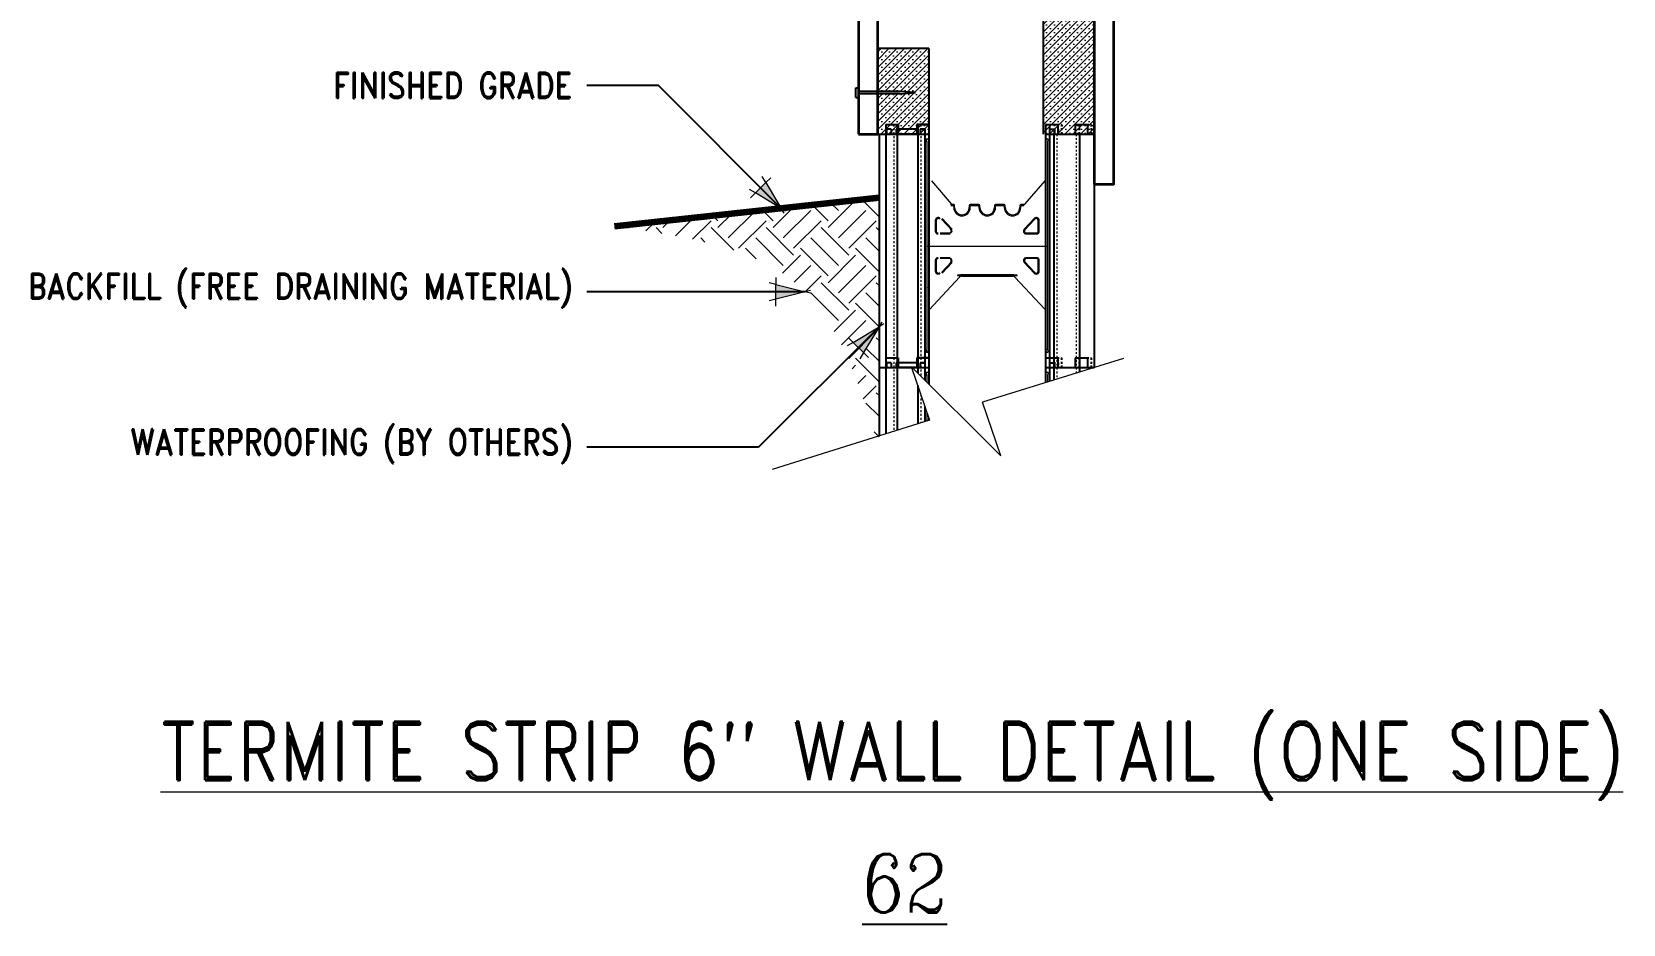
# Model space of a CAD drawing. Header units: inches. Extents: x -142.1 to -56.9, y 87.9 to 173.9.
# Drawn here: x -138.7 to -56.9, y 87.9 to 133.8 of the extents above; entities that cross this region are included whole.
import ezdxf

# ---------------------------------------------------------------- set-up
doc = ezdxf.new("R2010")
doc.units = ezdxf.units.IN
doc.header["$MEASUREMENT"] = 0
doc.linetypes.add('DASHED2', pattern=[0.375, 0.25, -0.125])
doc.linetypes.add('HIDDEN', pattern=[0.375, 0.25, -0.125])
doc.layers.get('Defpoints').update_dxf_attribs({"color": 252})
for name, color, linetype, lineweight in [('A1 fine', 251, 'Continuous', 5), ('A2 Hatch', 8, 'Continuous', 9), ('A4 medium', 7, 'Continuous', 35), ('DETAILS', 7, 'Continuous', 13), ('DIM', 3, 'Continuous', 13), ('GRADE', 5, 'Continuous', 100)]:
    doc.layers.add(name, color=color, linetype=linetype, lineweight=lineweight)
doc.styles.add('ARCTEXT', font='arctext.shx', dxfattribs={"width": 0.85})
doc.styles.add('RomanC', font='romanc.shx', dxfattribs={"width": 0.85, "height": 5})
doc.styles.add('ROMAND', font='romand.shx', dxfattribs={"width": 0.85})
doc.dimstyles.new('ARCTEXT 1-1', dxfattribs={"dimscale": 0, "dimtxt": 1, "dimasz": 1, "dimexe": 0.1875, "dimexo": 1, "dimgap": 0.5, "dimtad": 1, "dimdec": 4, "dimzin": 3, "dimdsep": 46, "dimlunit": 4, "dimtxsty": 'ARCTEXT', "dimblk": 'ARCHTICK', "dimcen": 1, "dimclrd": 256, "dimclre": 256, "dimclrt": 256, "dimadec": 0, "dimazin": 0, "dimtfac": 1, "dimtdec": 4, "dimtofl": 0, "dimtmove": 2, "dimatfit": 3, "dimldrblk": 'arrow', "dimfxl": 1, "dimtolj": 1, "dimtzin": 0, "dimarcsym": 0})

# ---------------------------------------------------------------- blocks, each defined once
blk = doc.blocks.new('_ArchTick')
at = {"color": 0, "linetype": 'ByBlock', "const_width": 0.15}
blk.add_lwpolyline([(-0.5, -0.5), (0.5, 0.5)], dxfattribs=at)
blk = doc.blocks.new('arrow')
at = {"layer": 'DIM'}
blk.add_hatch(color=253, dxfattribs=at).paths.add_polyline_path([(-2, 0.5), (-2, -0.5), (0, 0)])
at = {"layer": 'DIM', "lineweight": 9}
for points in [[(-2, 0.98), (-2, 0.5), (-2.47, 0.62)], [(0.37, 0.09), (0, 0)], [(0.37, -0.09), (0, 0)], [(-2, -0.98), (-2, -0.5), (-2.47, -0.62)]]:
    blk.add_lwpolyline(points, dxfattribs=at)
at = {"layer": 'DIM', "lineweight": 15}
blk.add_lwpolyline([(0, 0), (-2, -0.5), (-2, 0.5), (0, 0)], dxfattribs=at)

msp = doc.modelspace()

# ---------------------------------------------------------------- hatches: boundary and pattern name
at = {"layer": 'A1 fine', "ltscale": 0.15}
h = msp.add_hatch(dxfattribs=at)
h.set_pattern_fill('EARTH', color=256, scale=8, angle=45, style=0)
h.set_pattern_definition([(45, (-5532.9856, 1621.7507), (2e-16, 2.8284271), [2, -2]), (45, (-5533.516, 1622.281), (2e-16, 2.8284271), [2, -2]), (45, (-5534.0463, 1622.8114), (2e-16, 2.8284271), [2, -2]), (135, (-5534.0463, 1623.165), (-2.8284271, 4e-16), [2, -2]), (135, (-5533.516, 1623.6953), (-2.8284271, 4e-16), [2, -2]), (135, (-5532.9856, 1624.2256), (-2.8284271, 4e-16), [2, -2])])
edge = h.paths.add_edge_path()
edge.add_line((-95.186, 125.276), (-108.779, 123.812))
edge.add_spline(control_points=[(-108.779, 123.812), (-105.202, 123.304), (-98.262, 122.32), (-96.19, 115.665), (-95.186, 112.44)], knot_values=[0, 0, 0, 0, 9.909898, 19.232064, 19.232064, 19.232064, 19.232064], degree=3, periodic=0)
edge.add_line((-95.186, 112.44), (-95.186, 125.276))
at = {"layer": 'A2 Hatch', "ltscale": 0.15}
h = msp.add_hatch(dxfattribs=at)
h.set_pattern_fill('SACNCR', color=256, scale=3, style=0)
h.set_pattern_definition([(45, (-5533.04806, 1621.75073), (-0.198873782, 0.198873782), []), (45, (-5532.84918, 1621.75073), (-0.198873782, 0.198873782), [0, -0.28125])])
h.paths.add_polyline_path([(-94.126, 142.429), (-95.249, 142.429), (-95.249, 140.553), (-92.624, 140.553), (-92.624, 144.553), (-95.249, 144.553), (-95.249, 142.554), (-94.126, 142.554), (-93.319, 142.491)])
h.paths.add_polyline_path([(-95.249, 130.753), (-94.126, 130.753), (-93.319, 130.69), (-94.126, 130.628), (-95.249, 130.628), (-95.249, 128.553), (-93.074, 128.553), (-92.624, 128.553), (-92.624, 132.953), (-95.249, 132.953)])
h = msp.add_hatch(dxfattribs=at)
h.set_pattern_fill('SACNCR', color=256, scale=3, style=0)
h.set_pattern_definition([(45, (-5533.92306, 1621.75075), (-0.198873782, 0.198873782), []), (45, (-5533.72418, 1621.75075), (-0.198873782, 0.198873782), [0, -0.28125])])
h.paths.add_polyline_path([(-84.124, 136.553), (-86.749, 136.553), (-86.749, 128.553), (-84.124, 128.553)])

# ---------------------------------------------------------------- linework, layer by layer
at = {"ltscale": 0.15}
for p, q in [((-86.749, 136.553), (-86.749, 128.553)), ((-84.124, 125.98), (-84.124, 136.553)), ((-92.624, 132.953), (-95.249, 132.953)), ((-95.249, 128.553), (-95.249, 132.953)), ((-92.624, 132.953), (-92.624, 128.553)), ((-96.374, 130.441), (-96.374, 130.941)), ((-96.374, 130.941), (-96.249, 130.941)), ((-96.249, 130.441), (-96.249, 130.941)), ((-96.374, 130.441), (-96.249, 130.441)), ((-94.126, 130.753), (-96.249, 130.753)), ((-94.126, 130.628), (-96.249, 130.628)), ((-93.319, 130.69), (-94.126, 130.753)), ((-94.126, 130.628), (-93.319, 130.69)), ((-94.274, 128.553), (-93.249, 128.553)), ((-94.274, 128.553), (-93.249, 128.553)), ((-94.274, 128.553), (-93.249, 128.553)), ((-94.211, 128.553), (-93.249, 128.553)), ((-94.211, 128.553), (-93.249, 128.553)), ((-94.211, 128.553), (-93.249, 128.553)), ((-94.211, 128.553), (-93.249, 128.553)), ((-94.211, 128.553), (-93.249, 128.553)), ((-94.211, 128.553), (-93.249, 128.553)), ((-94.211, 128.553), (-93.249, 128.553)), ((-94.211, 128.553), (-93.249, 128.553)), ((-94.211, 128.553), (-93.249, 128.553)), ((-94.211, 128.553), (-93.249, 128.553)), ((-94.211, 128.553), (-93.249, 128.553)), ((-94.274, 116.553), (-93.249, 116.553)), ((-94.274, 116.553), (-93.249, 116.553)), ((-94.274, 116.553), (-93.249, 116.553)), ((-94.274, 116.553), (-93.249, 116.553)), ((-94.274, 116.553), (-93.249, 116.553)), ((-94.274, 116.553), (-93.249, 116.553)), ((-94.211, 116.553), (-93.249, 116.553)), ((-94.211, 116.553), (-93.249, 116.553)), ((-94.211, 116.553), (-93.249, 116.553)), ((-94.211, 116.553), (-93.249, 116.553)), ((-94.211, 116.553), (-93.249, 116.553)), ((-94.211, 116.553), (-93.249, 116.553)), ((-94.211, 116.553), (-93.249, 116.553)), ((-94.211, 116.553), (-93.249, 116.553)), ((-94.211, 116.553), (-93.249, 116.553)), ((-94.211, 116.553), (-93.249, 116.553)), ((-94.211, 116.553), (-93.249, 116.553)), ((-94.211, 116.553), (-93.249, 116.553)), ((-94.211, 116.553), (-93.249, 116.553)), ((-94.211, 116.553), (-93.249, 116.553)), ((-94.211, 116.553), (-93.249, 116.553)), ((-94.211, 116.553), (-93.249, 116.553)), ((-94.211, 116.553), (-93.249, 116.553)), ((-94.211, 116.553), (-93.249, 116.553)), ((-94.211, 116.553), (-93.249, 116.553)), ((-94.211, 116.553), (-93.249, 116.553))]:
    msp.add_line(p, q, dxfattribs=at)
at = {"color": 1}
for p, q in [((-95.249, 128.553), (-92.624, 128.553)), ((-95.249, 128.553), (-93.074, 128.553)), ((-95.249, 128.553), (-92.624, 128.553)), ((-95.249, 128.553), (-93.074, 128.553)), ((-95.249, 128.553), (-92.624, 128.553)), ((-95.249, 128.553), (-93.074, 128.553)), ((-95.186, 128.553), (-92.624, 128.553)), ((-95.186, 128.553), (-93.074, 128.553)), ((-95.186, 128.553), (-95.186, 116.553)), ((-95.186, 128.553), (-93.074, 128.553)), ((-95.186, 128.553), (-92.624, 128.553)), ((-95.186, 128.553), (-93.074, 128.553)), ((-95.186, 128.553), (-92.624, 128.553)), ((-95.186, 128.553), (-92.624, 128.553)), ((-95.186, 128.553), (-92.624, 128.553)), ((-95.186, 128.553), (-93.074, 128.553)), ((-95.186, 128.553), (-93.074, 128.553)), ((-95.186, 128.553), (-92.624, 128.553)), ((-95.186, 128.553), (-92.624, 128.553)), ((-95.186, 128.553), (-92.624, 128.553)), ((-95.186, 128.553), (-93.074, 128.553)), ((-95.186, 128.553), (-93.074, 128.553)), ((-95.186, 128.553), (-92.624, 128.553)), ((-95.186, 128.553), (-92.624, 128.553)), ((-95.186, 128.553), (-93.074, 128.553)), ((-95.186, 128.553), (-93.074, 128.553)), ((-95.186, 128.553), (-92.624, 128.553)), ((-95.186, 128.553), (-93.074, 128.553)), ((-95.186, 128.553), (-93.074, 128.553)), ((-95.186, 128.553), (-92.624, 128.553)), ((-95.186, 128.553), (-92.624, 128.553)), ((-94.836, 129.053), (-94.211, 129.053)), ((-94.836, 129.053), (-94.836, 116.553)), ((-94.836, 129.053), (-94.211, 129.053)), ((-94.836, 129.053), (-94.211, 129.053)), ((-94.836, 129.053), (-94.211, 129.053)), ((-94.836, 129.053), (-94.211, 129.053)), ((-94.836, 129.053), (-94.211, 129.053)), ((-94.836, 129.053), (-94.211, 129.053)), ((-94.836, 129.053), (-94.211, 129.053)), ((-94.836, 129.053), (-94.211, 129.053)), ((-94.836, 129.053), (-94.211, 129.053)), ((-94.811, 128.803), (-94.811, 128.553)), ((-94.561, 128.803), (-94.811, 128.803)), ((-94.811, 128.803), (-94.811, 128.553)), ((-94.561, 128.803), (-94.811, 128.803)), ((-94.811, 128.803), (-94.811, 128.553)), ((-94.561, 128.803), (-94.811, 128.803)), ((-94.561, 128.803), (-94.561, 128.553)), ((-94.561, 128.803), (-94.561, 128.553)), ((-94.561, 128.803), (-94.561, 128.553)), ((-93.199, 128.553), (-94.324, 128.553)), ((-93.199, 128.553), (-94.324, 128.553)), ((-93.199, 128.553), (-94.324, 128.553)), ((-93.249, 128.803), (-94.311, 128.803)), ((-94.311, 128.803), (-94.311, 128.553)), ((-93.249, 128.803), (-94.311, 128.803)), ((-94.311, 128.803), (-94.311, 128.553)), ((-93.249, 128.803), (-94.311, 128.803)), ((-94.311, 128.803), (-94.311, 128.553)), ((-94.261, 129.053), (-94.261, 116.553)), ((-93.199, 128.553), (-94.261, 128.553)), ((-93.199, 128.553), (-94.261, 128.553)), ((-93.199, 128.553), (-94.261, 128.553)), ((-93.199, 128.553), (-94.261, 128.553)), ((-93.199, 128.553), (-94.261, 128.553)), ((-93.199, 128.553), (-94.261, 128.553)), ((-93.199, 128.553), (-94.261, 128.553)), ((-93.199, 128.553), (-94.261, 128.553)), ((-93.199, 128.553), (-94.261, 128.553)), ((-93.199, 128.553), (-94.261, 128.553)), ((-93.199, 128.553), (-94.261, 128.553)), ((-94.211, 129.053), (-94.211, 128.553)), ((-94.211, 129.053), (-94.211, 128.553)), ((-94.211, 129.053), (-94.211, 128.553)), ((-94.211, 129.053), (-94.211, 128.553)), ((-94.211, 129.053), (-94.211, 128.553)), ((-94.211, 129.053), (-94.211, 128.553)), ((-94.211, 129.053), (-94.211, 128.553)), ((-94.211, 129.053), (-94.211, 128.553)), ((-94.211, 129.053), (-94.211, 128.553)), ((-94.211, 129.053), (-94.211, 128.553)), ((-93.249, 129.053), (-93.249, 128.553)), ((-93.249, 129.053), (-92.624, 129.053)), ((-93.249, 129.053), (-93.249, 128.553)), ((-93.249, 129.053), (-92.624, 129.053)), ((-93.249, 129.053), (-93.249, 128.553)), ((-93.249, 129.053), (-92.624, 129.053)), ((-93.249, 129.053), (-93.249, 128.553)), ((-93.249, 129.053), (-92.624, 129.053)), ((-93.249, 129.053), (-93.249, 128.553)), ((-92.624, 129.053), (-93.249, 129.053)), ((-93.249, 129.053), (-93.249, 128.553)), ((-93.249, 129.053), (-92.624, 129.053)), ((-93.249, 129.053), (-93.249, 128.553)), ((-93.249, 129.053), (-92.624, 129.053)), ((-93.249, 129.053), (-93.249, 128.553)), ((-93.249, 129.053), (-92.624, 129.053)), ((-93.249, 129.053), (-93.249, 128.553)), ((-93.249, 129.053), (-92.624, 129.053)), ((-93.249, 129.053), (-93.249, 128.553)), ((-93.249, 129.053), (-92.624, 129.053)), ((-93.249, 129.053), (-93.249, 128.553)), ((-92.624, 129.053), (-93.249, 129.053)), ((-93.249, 129.053), (-93.249, 128.553)), ((-93.249, 129.053), (-92.624, 129.053)), ((-93.249, 129.053), (-93.249, 128.553)), ((-92.624, 129.053), (-93.249, 129.053)), ((-93.199, 129.053), (-93.199, 116.553)), ((-93.074, 128.803), (-93.074, 128.553)), ((-93.074, 128.803), (-92.824, 128.803)), ((-93.074, 128.803), (-93.074, 128.553)), ((-93.074, 128.803), (-92.824, 128.803)), ((-93.074, 128.803), (-93.074, 128.553)), ((-93.074, 128.803), (-92.824, 128.803)), ((-93.074, 128.803), (-93.074, 128.553)), ((-93.074, 128.803), (-92.824, 128.803)), ((-93.074, 128.803), (-93.074, 128.553)), ((-92.824, 128.803), (-93.074, 128.803)), ((-93.074, 128.803), (-93.074, 128.553)), ((-93.074, 128.803), (-92.824, 128.803)), ((-93.074, 128.803), (-93.074, 128.553)), ((-93.074, 128.803), (-92.824, 128.803)), ((-93.074, 128.803), (-93.074, 128.553)), ((-93.074, 128.803), (-92.824, 128.803)), ((-93.074, 128.803), (-93.074, 128.553)), ((-93.074, 128.803), (-92.824, 128.803)), ((-93.074, 128.803), (-93.074, 128.553)), ((-93.074, 128.803), (-92.824, 128.803)), ((-93.074, 128.803), (-93.074, 128.553)), ((-92.824, 128.803), (-93.074, 128.803)), ((-93.074, 128.803), (-93.074, 128.553)), ((-93.074, 128.803), (-92.824, 128.803)), ((-93.074, 128.803), (-93.074, 128.553)), ((-92.824, 128.803), (-93.074, 128.803)), ((-92.824, 128.803), (-92.824, 116.553)), ((-92.824, 128.803), (-92.824, 128.553)), ((-92.824, 128.803), (-92.824, 128.553)), ((-92.824, 128.803), (-92.824, 128.553)), ((-92.824, 128.553), (-92.624, 128.553)), ((-92.824, 128.553), (-92.624, 128.553)), ((-92.824, 128.553), (-92.624, 128.553)), ((-92.824, 128.553), (-92.624, 128.553)), ((-92.824, 128.553), (-92.624, 128.553)), ((-92.824, 128.553), (-92.624, 128.553)), ((-92.824, 128.553), (-92.624, 128.553)), ((-92.824, 128.553), (-92.624, 128.553)), ((-92.824, 128.553), (-92.624, 128.553)), ((-92.824, 128.553), (-92.624, 128.553)), ((-92.824, 128.553), (-92.624, 128.553)), ((-92.824, 128.553), (-92.624, 128.553)), ((-92.824, 128.553), (-92.624, 128.553)), ((-92.824, 128.553), (-92.624, 128.553)), ((-92.624, 129.053), (-92.624, 116.553)), ((-92.624, 129.053), (-92.624, 128.553)), ((-92.624, 129.053), (-92.624, 128.553)), ((-92.624, 129.053), (-92.624, 128.553)), ((-92.624, 129.053), (-92.624, 128.553)), ((-92.624, 129.053), (-92.624, 128.553)), ((-92.624, 129.053), (-92.624, 128.553)), ((-92.624, 129.053), (-92.624, 128.553)), ((-92.624, 129.053), (-92.624, 128.553)), ((-92.624, 129.053), (-92.624, 128.553)), ((-92.624, 129.053), (-92.624, 128.553)), ((-92.624, 129.053), (-92.624, 128.553)), ((-92.624, 129.053), (-92.624, 128.553)), ((-86.624, 129.053), (-86.624, 116.553)), ((-86.624, 129.053), (-85.999, 129.053)), ((-86.624, 129.053), (-86.624, 128.553)), ((-86.624, 129.053), (-86.003, 129.053)), ((-86.624, 128.553), (-86.424, 128.553)), ((-86.624, 128.553), (-84.124, 128.553)), ((-86.624, 128.553), (-84.328, 128.553)), ((-86.624, 128.553), (-86.428, 128.553)), ((-86.624, 128.553), (-84.328, 128.553)), ((-86.624, 128.553), (-84.124, 128.553)), ((-86.428, 128.803), (-86.178, 128.803)), ((-86.424, 129.053), (-86.424, 128.553)), ((-86.424, 128.803), (-86.424, 116.553)), ((-86.424, 128.803), (-86.174, 128.803)), ((-86.413, 128.553), (-84.328, 128.553)), ((-86.209, 128.553), (-84.124, 128.553)), ((-86.209, 128.553), (-86.209, 116.553)), ((-86.178, 128.803), (-86.178, 128.553)), ((-86.174, 128.803), (-86.174, 128.553)), ((-86.003, 129.053), (-86.003, 128.553)), ((-85.999, 129.053), (-85.999, 128.553)), ((-85.103, 129.053), (-85.103, 128.553)), ((-85.103, 129.053), (-84.478, 129.053)), ((-85.099, 129.053), (-85.099, 128.553)), ((-85.099, 129.053), (-84.474, 129.053)), ((-84.889, 128.553), (-84.889, 116.553)), ((-84.478, 129.053), (-84.478, 128.553)), ((-84.474, 129.053), (-84.474, 128.553)), ((-84.474, 129.053), (-84.474, 128.553)), ((-84.474, 129.053), (-84.474, 128.553)), ((-84.324, 128.553), (-84.124, 128.553)), ((-84.324, 128.553), (-84.124, 128.553)), ((-84.324, 128.553), (-84.124, 128.553)), ((-84.124, 128.553), (-84.124, 116.553)), ((-94.836, 117.053), (-94.211, 117.053)), ((-94.836, 117.053), (-94.211, 117.053)), ((-94.836, 117.053), (-94.211, 117.053)), ((-94.836, 117.053), (-94.211, 117.053)), ((-94.836, 117.053), (-94.211, 117.053)), ((-94.836, 117.053), (-94.211, 117.053)), ((-94.836, 117.053), (-94.211, 117.053)), ((-94.836, 117.053), (-94.211, 117.053)), ((-94.836, 117.053), (-94.211, 117.053)), ((-94.836, 117.053), (-94.211, 117.053)), ((-94.836, 117.053), (-94.836, 113.147)), ((-94.836, 117.053), (-94.211, 117.053)), ((-94.836, 117.053), (-94.211, 117.053)), ((-94.836, 117.053), (-94.211, 117.053)), ((-94.836, 117.053), (-94.211, 117.053)), ((-94.836, 117.053), (-94.211, 117.053)), ((-94.836, 117.053), (-94.211, 117.053)), ((-94.836, 117.053), (-94.211, 117.053)), ((-94.836, 117.053), (-94.211, 117.053)), ((-94.836, 117.053), (-94.211, 117.053)), ((-94.261, 117.053), (-94.261, 113.327)), ((-94.211, 117.053), (-94.211, 116.553)), ((-94.211, 117.053), (-94.211, 116.553)), ((-94.211, 117.053), (-94.211, 116.553)), ((-94.211, 117.053), (-94.211, 116.553)), ((-94.211, 117.053), (-94.211, 116.553)), ((-94.211, 117.053), (-94.211, 116.553)), ((-94.211, 117.053), (-94.211, 116.553)), ((-94.211, 117.053), (-94.211, 116.553)), ((-94.211, 117.053), (-94.211, 116.553)), ((-94.211, 117.053), (-94.211, 116.553)), ((-94.211, 117.053), (-94.211, 116.553)), ((-94.211, 117.053), (-94.211, 116.553)), ((-94.211, 117.053), (-94.211, 116.553)), ((-94.211, 117.053), (-94.211, 116.553)), ((-94.211, 117.053), (-94.211, 116.553)), ((-94.211, 117.053), (-94.211, 116.553)), ((-94.211, 117.053), (-94.211, 116.553)), ((-94.211, 117.053), (-94.211, 116.553)), ((-94.211, 117.053), (-94.211, 116.553)), ((-93.249, 117.053), (-93.249, 116.553)), ((-93.249, 117.053), (-92.624, 117.053)), ((-93.249, 117.053), (-93.249, 116.553)), ((-93.249, 117.053), (-92.624, 117.053)), ((-93.249, 117.053), (-93.249, 116.553)), ((-93.249, 117.053), (-92.624, 117.053)), ((-93.249, 117.053), (-93.249, 116.553)), ((-92.624, 117.053), (-93.249, 117.053)), ((-93.249, 117.053), (-93.249, 116.553)), ((-93.249, 117.053), (-92.624, 117.053)), ((-93.249, 117.053), (-93.249, 116.553)), ((-93.249, 117.053), (-92.624, 117.053)), ((-93.249, 117.053), (-93.249, 116.553)), ((-93.249, 117.053), (-92.624, 117.053)), ((-93.249, 117.053), (-93.249, 116.553)), ((-93.249, 117.053), (-92.624, 117.053)), ((-93.249, 117.053), (-93.249, 116.553)), ((-93.249, 117.053), (-92.624, 117.053)), ((-93.249, 117.053), (-93.249, 116.553)), ((-92.624, 117.053), (-93.249, 117.053)), ((-93.249, 117.053), (-93.249, 116.553)), ((-93.249, 117.053), (-92.624, 117.053)), ((-93.249, 117.053), (-93.249, 116.553)), ((-92.624, 117.053), (-93.249, 117.053)), ((-93.249, 117.053), (-93.249, 116.553)), ((-93.249, 117.053), (-92.624, 117.053)), ((-93.249, 117.053), (-93.249, 116.553)), ((-93.249, 117.053), (-92.624, 117.053)), ((-93.249, 117.053), (-93.249, 116.553)), ((-93.249, 117.053), (-92.624, 117.053)), ((-93.249, 117.053), (-93.249, 116.553)), ((-93.249, 117.053), (-92.624, 117.053)), ((-93.249, 117.053), (-93.249, 116.553)), ((-92.624, 117.053), (-93.249, 117.053)), ((-93.249, 117.053), (-93.249, 116.553)), ((-93.249, 117.053), (-92.624, 117.053)), ((-93.249, 117.053), (-93.249, 116.553)), ((-93.249, 117.053), (-92.624, 117.053)), ((-93.249, 117.053), (-93.249, 116.553)), ((-93.249, 117.053), (-92.624, 117.053)), ((-93.249, 117.053), (-93.249, 116.553)), ((-93.249, 117.053), (-92.624, 117.053)), ((-93.249, 117.053), (-93.249, 116.553)), ((-93.249, 117.053), (-92.624, 117.053)), ((-93.249, 117.053), (-93.249, 116.553)), ((-92.624, 117.053), (-93.249, 117.053)), ((-93.249, 117.053), (-93.249, 116.553)), ((-93.249, 117.053), (-92.624, 117.053)), ((-93.249, 117.053), (-93.249, 116.553)), ((-92.624, 117.053), (-93.249, 117.053)), ((-93.199, 117.053), (-93.199, 116.281)), ((-92.624, 117.053), (-92.624, 116.553)), ((-92.624, 117.053), (-92.624, 116.553)), ((-92.624, 117.053), (-92.624, 116.553)), ((-92.624, 117.053), (-92.624, 116.553)), ((-92.624, 117.053), (-92.624, 116.553)), ((-92.624, 117.053), (-92.624, 116.553)), ((-92.624, 117.053), (-92.624, 116.553)), ((-92.624, 117.053), (-92.624, 116.553)), ((-92.624, 117.053), (-92.624, 116.553)), ((-92.624, 117.053), (-92.624, 116.553)), ((-92.624, 117.053), (-92.624, 116.553)), ((-92.624, 117.053), (-92.624, 115.706)), ((-92.624, 117.053), (-92.624, 116.553)), ((-92.624, 117.053), (-92.624, 116.553)), ((-92.624, 117.053), (-92.624, 116.553)), ((-92.624, 117.053), (-92.624, 116.553)), ((-92.624, 117.053), (-92.624, 116.553)), ((-92.624, 117.053), (-92.624, 116.553)), ((-92.624, 117.053), (-92.624, 116.553)), ((-92.624, 117.053), (-92.624, 116.553)), ((-92.624, 117.053), (-92.624, 116.553)), ((-92.624, 117.053), (-92.624, 116.553)), ((-92.624, 117.053), (-92.624, 116.553)), ((-92.624, 117.053), (-92.624, 116.553)), ((-86.624, 117.053), (-86.003, 117.053)), ((-86.624, 117.053), (-86.624, 115.779)), ((-86.624, 117.053), (-85.999, 117.053)), ((-86.624, 117.053), (-86.624, 116.553)), ((-86.624, 117.053), (-86.003, 117.053)), ((-86.424, 117.053), (-86.424, 116.553)), ((-86.424, 117.053), (-86.424, 116.553)), ((-86.003, 117.053), (-86.003, 116.553)), ((-86.003, 117.053), (-86.003, 116.553)), ((-85.999, 117.053), (-85.999, 116.553)), ((-85.103, 117.053), (-85.103, 116.553)), ((-85.103, 117.053), (-84.478, 117.053)), ((-85.103, 117.053), (-85.103, 116.553)), ((-85.103, 117.053), (-84.478, 117.053)), ((-85.099, 117.053), (-85.099, 116.553)), ((-85.099, 117.053), (-84.474, 117.053)), ((-84.478, 117.053), (-84.478, 116.553)), ((-84.478, 117.053), (-84.478, 116.553)), ((-84.474, 117.053), (-84.474, 116.553)), ((-84.474, 117.053), (-84.474, 116.553)), ((-84.474, 117.053), (-84.474, 116.553)), ((-84.474, 117.053), (-84.474, 116.553)), ((-84.474, 117.053), (-84.474, 116.553)), ((-95.186, 116.553), (-93.074, 116.553)), ((-95.186, 116.553), (-92.624, 116.553)), ((-95.186, 116.553), (-92.624, 116.553)), ((-95.186, 116.553), (-92.624, 116.553)), ((-95.186, 116.553), (-93.074, 116.553)), ((-95.186, 116.553), (-93.074, 116.553)), ((-95.186, 116.553), (-92.624, 116.553)), ((-95.186, 116.553), (-92.624, 116.553)), ((-95.186, 116.553), (-92.624, 116.553)), ((-95.186, 116.553), (-93.074, 116.553)), ((-95.186, 116.553), (-93.074, 116.553)), ((-95.186, 116.553), (-92.624, 116.553)), ((-95.186, 116.553), (-92.624, 116.553)), ((-95.186, 116.553), (-93.074, 116.553)), ((-95.186, 116.553), (-93.074, 116.553)), ((-95.186, 116.553), (-92.624, 116.553)), ((-95.186, 116.553), (-93.074, 116.553)), ((-95.186, 116.553), (-93.074, 116.553)), ((-95.186, 116.553), (-92.624, 116.553)), ((-95.186, 116.553), (-92.624, 116.553)), ((-95.186, 116.553), (-92.624, 116.553)), ((-95.186, 116.553), (-93.074, 116.553)), ((-95.186, 116.553), (-95.186, 113.038)), ((-95.186, 116.553), (-93.074, 116.553)), ((-95.186, 116.553), (-92.624, 116.553)), ((-95.186, 116.553), (-93.074, 116.553)), ((-95.186, 116.553), (-92.624, 116.553)), ((-95.186, 116.553), (-92.624, 116.553)), ((-95.186, 116.553), (-92.624, 116.553)), ((-95.186, 116.553), (-93.074, 116.553)), ((-95.186, 116.553), (-93.074, 116.553)), ((-95.186, 116.553), (-92.624, 116.553)), ((-95.186, 116.553), (-92.624, 116.553)), ((-95.186, 116.553), (-92.624, 116.553)), ((-95.186, 116.553), (-93.074, 116.553)), ((-95.186, 116.553), (-93.074, 116.553)), ((-95.186, 116.553), (-92.624, 116.553)), ((-95.186, 116.553), (-92.624, 116.553)), ((-95.186, 116.553), (-93.074, 116.553)), ((-95.186, 116.553), (-93.074, 116.553)), ((-95.186, 116.553), (-92.624, 116.553)), ((-95.186, 116.553), (-93.074, 116.553)), ((-95.186, 116.553), (-93.074, 116.553)), ((-95.186, 116.553), (-92.624, 116.553)), ((-95.186, 116.553), (-92.624, 116.553)), ((-94.811, 116.803), (-94.811, 116.553)), ((-94.561, 116.803), (-94.811, 116.803)), ((-94.811, 116.803), (-94.811, 116.553)), ((-94.561, 116.803), (-94.811, 116.803)), ((-94.811, 116.803), (-94.811, 116.553)), ((-94.561, 116.803), (-94.811, 116.803)), ((-94.811, 116.803), (-94.811, 116.553)), ((-94.561, 116.803), (-94.811, 116.803)), ((-94.811, 116.803), (-94.811, 116.553)), ((-94.561, 116.803), (-94.811, 116.803)), ((-94.811, 116.803), (-94.811, 116.553)), ((-94.561, 116.803), (-94.811, 116.803)), ((-94.561, 116.803), (-94.561, 116.553)), ((-94.561, 116.803), (-94.561, 116.553)), ((-94.561, 116.803), (-94.561, 116.553)), ((-94.561, 116.803), (-94.561, 116.553)), ((-94.561, 116.803), (-94.561, 116.553)), ((-94.561, 116.803), (-94.561, 116.553)), ((-93.199, 116.553), (-94.324, 116.553)), ((-93.199, 116.553), (-94.324, 116.553)), ((-93.199, 116.553), (-94.324, 116.553)), ((-93.199, 116.553), (-94.324, 116.553)), ((-93.199, 116.553), (-94.324, 116.553)), ((-93.199, 116.553), (-94.324, 116.553)), ((-93.249, 116.803), (-94.311, 116.803)), ((-94.311, 116.803), (-94.311, 116.553)), ((-93.249, 116.803), (-94.311, 116.803)), ((-94.311, 116.803), (-94.311, 116.553)), ((-93.249, 116.803), (-94.311, 116.803)), ((-94.311, 116.803), (-94.311, 116.553)), ((-93.249, 116.803), (-94.311, 116.803)), ((-94.311, 116.803), (-94.311, 116.553)), ((-93.249, 116.803), (-94.311, 116.803)), ((-94.311, 116.803), (-94.311, 116.553)), ((-93.249, 116.803), (-94.311, 116.803)), ((-94.311, 116.803), (-94.311, 116.553)), ((-93.199, 116.553), (-94.261, 116.553)), ((-93.199, 116.553), (-94.261, 116.553)), ((-93.199, 116.553), (-94.261, 116.553)), ((-93.199, 116.553), (-94.261, 116.553)), ((-93.199, 116.553), (-94.261, 116.553)), ((-93.199, 116.553), (-94.261, 116.553)), ((-93.199, 116.553), (-94.261, 116.553)), ((-93.199, 116.553), (-94.261, 116.553)), ((-93.199, 116.553), (-94.261, 116.553)), ((-93.199, 116.553), (-94.261, 116.553)), ((-93.199, 116.553), (-94.261, 116.553)), ((-93.199, 116.553), (-94.261, 116.553)), ((-93.199, 116.553), (-94.261, 116.553)), ((-93.199, 116.553), (-94.261, 116.553)), ((-93.199, 116.553), (-94.261, 116.553)), ((-93.199, 116.553), (-94.261, 116.553)), ((-93.199, 116.553), (-94.261, 116.553)), ((-93.199, 116.553), (-94.261, 116.553)), ((-93.199, 116.553), (-94.261, 116.553)), ((-93.199, 116.553), (-94.261, 116.553)), ((-93.074, 116.803), (-93.074, 116.553)), ((-93.074, 116.803), (-92.824, 116.803)), ((-93.074, 116.803), (-93.074, 116.553)), ((-93.074, 116.803), (-92.824, 116.803)), ((-93.074, 116.803), (-93.074, 116.553)), ((-93.074, 116.803), (-92.824, 116.803)), ((-93.074, 116.803), (-93.074, 116.553)), ((-92.824, 116.803), (-93.074, 116.803)), ((-93.074, 116.803), (-93.074, 116.553)), ((-93.074, 116.803), (-92.824, 116.803)), ((-93.074, 116.803), (-93.074, 116.553)), ((-93.074, 116.803), (-92.824, 116.803)), ((-93.074, 116.803), (-93.074, 116.553)), ((-93.074, 116.803), (-92.824, 116.803)), ((-93.074, 116.803), (-93.074, 116.553)), ((-93.074, 116.803), (-92.824, 116.803)), ((-93.074, 116.803), (-93.074, 116.553)), ((-93.074, 116.803), (-92.824, 116.803)), ((-93.074, 116.803), (-93.074, 116.553)), ((-92.824, 116.803), (-93.074, 116.803)), ((-93.074, 116.803), (-93.074, 116.553)), ((-93.074, 116.803), (-92.824, 116.803)), ((-93.074, 116.803), (-93.074, 116.553)), ((-92.824, 116.803), (-93.074, 116.803)), ((-93.074, 116.803), (-93.074, 116.553)), ((-93.074, 116.803), (-92.824, 116.803)), ((-93.074, 116.803), (-93.074, 116.553)), ((-93.074, 116.803), (-92.824, 116.803)), ((-93.074, 116.803), (-93.074, 116.553)), ((-93.074, 116.803), (-92.824, 116.803)), ((-93.074, 116.803), (-93.074, 116.553)), ((-93.074, 116.803), (-92.824, 116.803)), ((-93.074, 116.803), (-93.074, 116.553)), ((-92.824, 116.803), (-93.074, 116.803)), ((-93.074, 116.803), (-93.074, 116.553)), ((-93.074, 116.803), (-92.824, 116.803)), ((-93.074, 116.803), (-93.074, 116.553)), ((-93.074, 116.803), (-92.824, 116.803)), ((-93.074, 116.803), (-93.074, 116.553)), ((-93.074, 116.803), (-92.824, 116.803)), ((-93.074, 116.803), (-93.074, 116.553)), ((-93.074, 116.803), (-92.824, 116.803)), ((-93.074, 116.803), (-93.074, 116.553)), ((-93.074, 116.803), (-92.824, 116.803)), ((-93.074, 116.803), (-93.074, 116.553)), ((-92.824, 116.803), (-93.074, 116.803)), ((-93.074, 116.803), (-93.074, 116.553)), ((-93.074, 116.803), (-92.824, 116.803)), ((-93.074, 116.803), (-93.074, 116.553)), ((-92.824, 116.803), (-93.074, 116.803)), ((-92.824, 116.803), (-92.824, 116.553)), ((-92.824, 116.803), (-92.824, 116.553)), ((-92.824, 116.803), (-92.824, 116.553)), ((-92.824, 116.803), (-92.824, 115.906)), ((-92.824, 116.803), (-92.824, 116.553)), ((-92.824, 116.803), (-92.824, 116.553)), ((-92.824, 116.803), (-92.824, 116.553)), ((-92.824, 116.553), (-92.624, 116.553)), ((-92.824, 116.553), (-92.624, 116.553)), ((-92.824, 116.553), (-92.624, 116.553)), ((-92.824, 116.553), (-92.624, 116.553)), ((-92.824, 116.553), (-92.624, 116.553)), ((-92.824, 116.553), (-92.624, 116.553)), ((-92.824, 116.553), (-92.624, 116.553)), ((-92.824, 116.553), (-92.624, 116.553)), ((-92.824, 116.553), (-92.624, 116.553)), ((-92.824, 116.553), (-92.624, 116.553)), ((-92.824, 116.553), (-92.624, 116.553)), ((-92.824, 116.553), (-92.624, 116.553)), ((-92.824, 116.553), (-92.624, 116.553)), ((-92.824, 116.553), (-92.624, 116.553)), ((-92.824, 116.553), (-92.624, 116.553)), ((-92.824, 116.553), (-92.624, 116.553)), ((-92.824, 116.553), (-92.624, 116.553)), ((-92.824, 116.553), (-92.624, 116.553)), ((-92.824, 116.553), (-92.624, 116.553)), ((-92.824, 116.553), (-92.624, 116.553)), ((-92.824, 116.553), (-92.624, 116.553)), ((-92.824, 116.553), (-92.624, 116.553)), ((-92.824, 116.553), (-92.624, 116.553)), ((-92.824, 116.553), (-92.624, 116.553)), ((-92.824, 116.553), (-92.624, 116.553)), ((-92.824, 116.553), (-92.624, 116.553)), ((-86.624, 116.553), (-84.328, 116.553)), ((-86.624, 116.553), (-86.428, 116.553)), ((-86.624, 116.553), (-84.328, 116.553)), ((-86.624, 116.553), (-84.124, 116.553)), ((-86.624, 116.553), (-86.424, 116.553)), ((-86.624, 116.553), (-84.124, 116.553)), ((-86.624, 116.553), (-84.328, 116.553)), ((-86.624, 116.553), (-86.428, 116.553)), ((-86.624, 116.553), (-84.328, 116.553)), ((-86.624, 116.553), (-84.124, 116.553)), ((-86.428, 116.803), (-86.178, 116.803)), ((-86.428, 116.803), (-86.178, 116.803)), ((-86.424, 116.803), (-86.424, 115.841)), ((-86.424, 116.803), (-86.174, 116.803)), ((-86.413, 116.553), (-84.328, 116.553)), ((-86.413, 116.553), (-84.328, 116.553)), ((-86.209, 116.553), (-84.124, 116.553)), ((-86.209, 116.553), (-86.209, 115.907)), ((-86.178, 116.803), (-86.178, 116.553)), ((-86.178, 116.803), (-86.178, 116.553)), ((-86.174, 116.803), (-86.174, 116.553)), ((-84.889, 116.553), (-84.889, 116.316)), ((-84.324, 116.553), (-84.124, 116.553)), ((-84.324, 116.553), (-84.124, 116.553)), ((-84.324, 116.553), (-84.124, 116.553)), ((-84.324, 116.553), (-84.124, 116.553)), ((-84.324, 116.553), (-84.124, 116.553)), ((-84.324, 116.553), (-84.124, 116.553)), ((-93.199, 115.641), (-93.199, 113.66)), ((-92.824, 114.535), (-92.824, 113.777)), ((-92.624, 113.945), (-92.624, 113.84))]:
    msp.add_line(p, q, dxfattribs=at)
at = {"color": 1, "linetype": 'HIDDEN', "ltscale": 0.02}
for p, q in [((-94.836, 129.053), (-94.211, 129.053)), ((-94.836, 129.053), (-94.836, 128.553)), ((-94.836, 129.053), (-94.211, 129.053)), ((-94.836, 129.053), (-94.836, 128.553)), ((-94.836, 129.053), (-94.211, 129.053)), ((-94.836, 129.053), (-94.836, 128.553)), ((-94.836, 129.053), (-94.211, 129.053)), ((-94.836, 129.053), (-94.211, 129.053)), ((-94.836, 129.053), (-94.836, 128.553)), ((-94.836, 129.053), (-94.211, 129.053)), ((-94.836, 129.053), (-94.836, 128.553)), ((-94.836, 129.053), (-94.211, 129.053)), ((-94.836, 129.053), (-94.211, 129.053)), ((-94.836, 129.053), (-94.836, 128.553)), ((-94.836, 129.053), (-94.211, 129.053)), ((-94.836, 129.053), (-94.211, 129.053)), ((-94.836, 129.053), (-94.836, 128.553)), ((-94.836, 129.053), (-94.211, 129.053)), ((-94.836, 129.053), (-94.836, 128.553)), ((-94.836, 129.053), (-94.211, 129.053)), ((-94.836, 129.053), (-94.836, 128.553)), ((-94.836, 129.053), (-94.836, 128.553)), ((-94.211, 129.053), (-94.211, 128.553)), ((-94.211, 129.053), (-94.211, 128.553)), ((-94.211, 129.053), (-94.211, 128.553)), ((-94.211, 129.053), (-94.211, 128.553)), ((-94.211, 129.053), (-94.211, 128.553)), ((-94.211, 129.053), (-94.211, 128.553)), ((-94.211, 129.053), (-94.211, 128.553)), ((-94.211, 129.053), (-94.211, 128.553)), ((-94.211, 129.053), (-94.211, 128.553)), ((-94.211, 129.053), (-94.211, 128.553)), ((-94.211, 129.053), (-94.211, 128.553)), ((-94.211, 129.053), (-94.211, 128.553)), ((-93.249, 129.053), (-93.249, 128.553)), ((-93.249, 129.053), (-92.624, 129.053)), ((-93.249, 129.053), (-93.249, 128.553)), ((-93.249, 129.053), (-92.624, 129.053)), ((-93.249, 129.053), (-93.249, 128.553)), ((-93.249, 129.053), (-92.624, 129.053)), ((-93.249, 129.053), (-93.249, 128.553)), ((-93.249, 129.053), (-92.624, 129.053)), ((-93.249, 129.053), (-93.249, 128.553)), ((-93.249, 129.053), (-92.624, 129.053)), ((-93.249, 129.053), (-93.249, 128.553)), ((-93.249, 129.053), (-92.624, 129.053)), ((-93.249, 129.053), (-93.249, 128.553)), ((-93.249, 129.053), (-92.624, 129.053)), ((-93.249, 129.053), (-93.249, 128.553)), ((-93.249, 129.053), (-92.624, 129.053)), ((-93.249, 129.053), (-93.249, 128.553)), ((-93.249, 129.053), (-92.624, 129.053)), ((-93.249, 129.053), (-93.249, 128.553)), ((-93.249, 129.053), (-92.624, 129.053)), ((-93.249, 129.053), (-93.249, 128.553)), ((-93.249, 129.053), (-92.624, 129.053)), ((-93.249, 129.053), (-93.249, 128.553)), ((-93.249, 129.053), (-92.624, 129.053)), ((-86.624, 129.053), (-85.999, 129.053)), ((-86.624, 129.053), (-86.003, 129.053)), ((-86.624, 129.053), (-86.003, 129.053)), ((-86.428, 128.803), (-86.428, 128.553)), ((-86.428, 128.803), (-86.178, 128.803)), ((-86.428, 128.803), (-86.428, 128.553)), ((-86.428, 128.803), (-86.178, 128.803)), ((-86.424, 129.053), (-85.799, 129.053)), ((-86.424, 128.803), (-86.424, 128.553)), ((-86.424, 128.803), (-86.174, 128.803)), ((-86.224, 128.803), (-85.974, 128.803)), ((-86.178, 128.803), (-86.178, 128.553)), ((-86.178, 128.803), (-86.178, 128.553)), ((-86.174, 128.803), (-86.174, 128.553)), ((-86.003, 129.053), (-86.003, 128.553)), ((-86.003, 129.053), (-86.003, 128.553)), ((-85.999, 129.053), (-85.999, 128.553)), ((-85.974, 128.803), (-85.974, 128.553)), ((-85.799, 129.053), (-85.799, 128.553)), ((-85.103, 129.053), (-85.103, 128.553)), ((-85.103, 129.053), (-84.478, 129.053)), ((-85.103, 129.053), (-85.103, 128.553)), ((-85.103, 129.053), (-84.478, 129.053)), ((-85.099, 129.053), (-85.099, 128.553)), ((-85.099, 129.053), (-84.474, 129.053)), ((-84.899, 129.053), (-84.899, 128.553)), ((-84.899, 129.053), (-84.274, 129.053)), ((-84.478, 129.053), (-84.478, 128.553)), ((-84.478, 129.053), (-84.478, 128.553)), ((-84.474, 129.053), (-84.474, 128.553)), ((-84.474, 129.053), (-84.474, 128.553)), ((-84.474, 129.053), (-84.474, 128.553)), ((-84.274, 129.053), (-84.274, 128.553)), ((-94.836, 117.053), (-94.211, 117.053)), ((-94.836, 117.053), (-94.836, 116.553)), ((-94.836, 117.053), (-94.211, 117.053)), ((-94.836, 117.053), (-94.836, 116.553)), ((-94.836, 117.053), (-94.211, 117.053)), ((-94.836, 117.053), (-94.211, 117.053)), ((-94.836, 117.053), (-94.836, 116.553)), ((-94.836, 117.053), (-94.211, 117.053)), ((-94.836, 117.053), (-94.836, 116.553)), ((-94.836, 117.053), (-94.211, 117.053)), ((-94.836, 117.053), (-94.211, 117.053)), ((-94.836, 117.053), (-94.836, 116.553)), ((-94.836, 117.053), (-94.211, 117.053)), ((-94.836, 117.053), (-94.211, 117.053)), ((-94.836, 117.053), (-94.836, 116.553)), ((-94.836, 117.053), (-94.211, 117.053)), ((-94.836, 117.053), (-94.836, 116.553)), ((-94.836, 117.053), (-94.211, 117.053)), ((-94.836, 117.053), (-94.836, 116.553)), ((-94.836, 117.053), (-94.836, 116.553)), ((-94.836, 117.053), (-94.211, 117.053)), ((-94.836, 117.053), (-94.836, 116.553)), ((-94.836, 117.053), (-94.211, 117.053)), ((-94.836, 117.053), (-94.836, 116.553)), ((-94.836, 117.053), (-94.211, 117.053)), ((-94.836, 117.053), (-94.836, 116.553)), ((-94.836, 117.053), (-94.211, 117.053)), ((-94.836, 117.053), (-94.211, 117.053)), ((-94.836, 117.053), (-94.836, 116.553)), ((-94.836, 117.053), (-94.211, 117.053)), ((-94.836, 117.053), (-94.836, 116.553)), ((-94.836, 117.053), (-94.211, 117.053)), ((-94.836, 117.053), (-94.211, 117.053)), ((-94.836, 117.053), (-94.836, 116.553)), ((-94.836, 117.053), (-94.211, 117.053)), ((-94.836, 117.053), (-94.211, 117.053)), ((-94.836, 117.053), (-94.836, 116.553)), ((-94.836, 117.053), (-94.211, 117.053)), ((-94.836, 117.053), (-94.836, 116.553)), ((-94.836, 117.053), (-94.211, 117.053)), ((-94.836, 117.053), (-94.836, 116.553)), ((-94.836, 117.053), (-94.836, 116.553)), ((-94.211, 117.053), (-94.211, 116.553)), ((-94.211, 117.053), (-94.211, 116.553)), ((-94.211, 117.053), (-94.211, 116.553)), ((-94.211, 117.053), (-94.211, 116.553)), ((-94.211, 117.053), (-94.211, 116.553)), ((-94.211, 117.053), (-94.211, 116.553)), ((-94.211, 117.053), (-94.211, 116.553)), ((-94.211, 117.053), (-94.211, 116.553)), ((-94.211, 117.053), (-94.211, 116.553)), ((-94.211, 117.053), (-94.211, 116.553)), ((-94.211, 117.053), (-94.211, 116.553)), ((-94.211, 117.053), (-94.211, 116.553)), ((-94.211, 117.053), (-94.211, 116.553)), ((-94.211, 117.053), (-94.211, 116.553)), ((-94.211, 117.053), (-94.211, 116.553)), ((-94.211, 117.053), (-94.211, 116.553)), ((-94.211, 117.053), (-94.211, 116.553)), ((-94.211, 117.053), (-94.211, 116.553)), ((-94.211, 117.053), (-94.211, 116.553)), ((-94.211, 117.053), (-94.211, 116.553)), ((-94.211, 117.053), (-94.211, 116.553)), ((-94.211, 117.053), (-94.211, 116.553)), ((-94.211, 117.053), (-94.211, 116.553)), ((-93.249, 117.053), (-93.249, 116.553)), ((-93.249, 117.053), (-92.624, 117.053)), ((-93.249, 117.053), (-93.249, 116.553)), ((-93.249, 117.053), (-92.624, 117.053)), ((-93.249, 117.053), (-93.249, 116.553)), ((-93.249, 117.053), (-92.624, 117.053)), ((-93.249, 117.053), (-93.249, 116.553)), ((-93.249, 117.053), (-92.624, 117.053)), ((-93.249, 117.053), (-93.249, 116.553)), ((-93.249, 117.053), (-92.624, 117.053)), ((-93.249, 117.053), (-93.249, 116.553)), ((-93.249, 117.053), (-92.624, 117.053)), ((-93.249, 117.053), (-93.249, 116.553)), ((-93.249, 117.053), (-92.624, 117.053)), ((-93.249, 117.053), (-93.249, 116.553)), ((-93.249, 117.053), (-92.624, 117.053)), ((-93.249, 117.053), (-93.249, 116.553)), ((-93.249, 117.053), (-92.624, 117.053)), ((-93.249, 117.053), (-93.249, 116.553)), ((-93.249, 117.053), (-92.624, 117.053)), ((-93.249, 117.053), (-93.249, 116.553)), ((-93.249, 117.053), (-92.624, 117.053)), ((-93.249, 117.053), (-93.249, 116.553)), ((-93.249, 117.053), (-92.624, 117.053)), ((-93.249, 117.053), (-93.249, 116.553)), ((-93.249, 117.053), (-92.624, 117.053)), ((-93.249, 117.053), (-93.249, 116.553)), ((-93.249, 117.053), (-92.624, 117.053)), ((-93.249, 117.053), (-93.249, 116.553)), ((-93.249, 117.053), (-92.624, 117.053)), ((-93.249, 117.053), (-93.249, 116.553)), ((-93.249, 117.053), (-92.624, 117.053)), ((-93.249, 117.053), (-93.249, 116.553)), ((-93.249, 117.053), (-92.624, 117.053)), ((-93.249, 117.053), (-93.249, 116.553)), ((-93.249, 117.053), (-92.624, 117.053)), ((-93.249, 117.053), (-93.249, 116.553)), ((-93.249, 117.053), (-92.624, 117.053)), ((-93.249, 117.053), (-93.249, 116.553)), ((-93.249, 117.053), (-92.624, 117.053)), ((-93.249, 117.053), (-93.249, 116.553)), ((-93.249, 117.053), (-92.624, 117.053)), ((-93.249, 117.053), (-93.249, 116.553)), ((-93.249, 117.053), (-92.624, 117.053)), ((-93.249, 117.053), (-93.249, 116.553)), ((-93.249, 117.053), (-92.624, 117.053)), ((-86.624, 117.053), (-86.003, 117.053)), ((-86.624, 117.053), (-86.003, 117.053)), ((-86.624, 117.053), (-85.999, 117.053)), ((-86.624, 117.053), (-86.003, 117.053)), ((-86.624, 117.053), (-86.003, 117.053)), ((-86.424, 117.053), (-85.799, 117.053)), ((-86.424, 117.053), (-85.799, 117.053)), ((-86.003, 117.053), (-86.003, 116.553)), ((-86.003, 117.053), (-86.003, 116.553)), ((-86.003, 117.053), (-86.003, 116.553)), ((-86.003, 117.053), (-86.003, 116.553)), ((-85.999, 117.053), (-85.999, 116.553)), ((-85.799, 117.053), (-85.799, 116.553)), ((-85.799, 117.053), (-85.799, 116.553)), ((-85.103, 117.053), (-85.103, 116.553)), ((-85.103, 117.053), (-84.478, 117.053)), ((-85.103, 117.053), (-85.103, 116.553)), ((-85.103, 117.053), (-84.478, 117.053)), ((-85.103, 117.053), (-85.103, 116.553)), ((-85.103, 117.053), (-84.478, 117.053)), ((-85.103, 117.053), (-85.103, 116.553)), ((-85.103, 117.053), (-84.478, 117.053)), ((-85.099, 117.053), (-85.099, 116.553)), ((-85.099, 117.053), (-84.474, 117.053)), ((-84.899, 117.053), (-84.899, 116.553)), ((-84.899, 117.053), (-84.274, 117.053)), ((-84.899, 117.053), (-84.899, 116.553)), ((-84.899, 117.053), (-84.274, 117.053)), ((-84.478, 117.053), (-84.478, 116.553)), ((-84.478, 117.053), (-84.478, 116.553)), ((-84.478, 117.053), (-84.478, 116.553)), ((-84.478, 117.053), (-84.478, 116.553)), ((-84.474, 117.053), (-84.474, 116.553)), ((-84.474, 117.053), (-84.474, 116.553)), ((-84.474, 117.053), (-84.474, 116.553)), ((-84.474, 117.053), (-84.474, 116.553)), ((-84.474, 117.053), (-84.474, 116.553)), ((-84.274, 117.053), (-84.274, 116.553)), ((-84.274, 117.053), (-84.274, 116.553)), ((-86.428, 116.803), (-86.428, 116.553)), ((-86.428, 116.803), (-86.178, 116.803)), ((-86.428, 116.803), (-86.428, 116.553)), ((-86.428, 116.803), (-86.178, 116.803)), ((-86.428, 116.803), (-86.428, 116.553)), ((-86.428, 116.803), (-86.178, 116.803)), ((-86.428, 116.803), (-86.428, 116.553)), ((-86.428, 116.803), (-86.178, 116.803)), ((-86.424, 116.803), (-86.424, 116.553)), ((-86.424, 116.803), (-86.174, 116.803)), ((-86.224, 116.803), (-85.974, 116.803)), ((-86.224, 116.803), (-85.974, 116.803)), ((-86.178, 116.803), (-86.178, 116.553)), ((-86.178, 116.803), (-86.178, 116.553)), ((-86.178, 116.803), (-86.178, 116.553)), ((-86.178, 116.803), (-86.178, 116.553)), ((-86.174, 116.803), (-86.174, 116.553)), ((-85.974, 116.803), (-85.974, 116.553)), ((-85.974, 116.803), (-85.974, 116.553))]:
    msp.add_line(p, q, dxfattribs=at)
at = {"layer": 'A2 Hatch', "linetype": 'DASHED2', "ltscale": 0.15}
for p, q in [((-94.421, 129.053), (-94.421, 116.553)), ((-93.039, 129.053), (-93.039, 116.553)), ((-86.049, 128.553), (-86.049, 116.553)), ((-85.049, 128.553), (-85.049, 116.553)), ((-94.421, 117.053), (-94.421, 113.277)), ((-93.039, 117.053), (-93.039, 116.121)), ((-86.049, 116.553), (-86.049, 115.957)), ((-85.049, 116.553), (-85.049, 116.267)), ((-93.039, 115.169), (-93.039, 113.71))]:
    msp.add_line(p, q, dxfattribs=at)
at = {"layer": 'A4 medium', "ltscale": 0.15}
for points in [[(-84.124, 125.98), (-83.124, 125.98), (-83.124, 147.846), (-84.124, 147.846)], [(-96.249, 128.553), (-95.249, 128.553), (-95.249, 144.553), (-96.249, 144.553)]]:
    msp.add_lwpolyline(points, close=True, dxfattribs=at)
at = {"layer": 'DETAILS', "color": 6, "lineweight": 20}
for p, q in [((-92.776, 128.28), (-92.69, 128.33)), ((-92.731, 128.201), (-92.776, 128.28)), ((-92.724, 128.178), (-92.724, 117.48)), ((-92.724, 128.139), (-92.724, 128.176)), ((-92.69, 128.33), (-92.631, 128.228)), ((-92.624, 128.203), (-92.624, 126.223)), ((-86.624, 126.223), (-86.624, 128.203)), ((-86.617, 128.228), (-86.558, 128.33)), ((-86.558, 128.33), (-86.472, 128.28)), ((-86.524, 128.178), (-86.524, 117.48)), ((-86.524, 128.176), (-86.524, 128.139)), ((-86.472, 128.28), (-86.517, 128.201)), ((-92.624, 126.223), (-92.624, 119.462)), ((-92.496, 126.154), (-91.478, 124.964)), ((-87.669, 124.964), (-86.652, 126.154)), ((-86.624, 119.462), (-86.624, 126.223)), ((-91.349, 124.933), (-91.506, 124.933)), ((-91.499, 124.883), (-91.399, 124.883)), ((-91.406, 124.933), (-91.399, 124.933)), ((-91.399, 124.933), (-91.399, 124.883)), ((-91.349, 124.833), (-91.349, 124.778)), ((-91.299, 124.778), (-91.299, 124.883)), ((-90.549, 124.883), (-90.549, 124.778)), ((-90.049, 124.933), (-90.499, 124.933)), ((-90.499, 124.778), (-90.499, 124.833)), ((-90.449, 124.883), (-90.099, 124.883)), ((-90.049, 124.833), (-90.049, 124.778)), ((-89.999, 124.778), (-89.999, 124.883)), ((-89.249, 124.883), (-89.249, 124.778)), ((-88.749, 124.933), (-89.199, 124.933)), ((-89.199, 124.778), (-89.199, 124.833)), ((-89.149, 124.883), (-88.799, 124.883)), ((-88.749, 124.833), (-88.749, 124.778)), ((-88.699, 124.778), (-88.699, 124.883)), ((-87.949, 124.883), (-87.949, 124.778)), ((-87.742, 124.933), (-87.899, 124.933)), ((-87.899, 124.778), (-87.899, 124.833)), ((-87.849, 124.883), (-87.749, 124.883)), ((-87.749, 124.883), (-87.749, 124.933)), ((-87.749, 124.933), (-87.742, 124.933)), ((-92.299, 124.114), (-92.299, 123.573)), ((-92.249, 124.114), (-92.249, 123.573)), ((-91.457, 123.642), (-91.977, 124.183)), ((-91.421, 123.677), (-91.941, 124.218)), ((-87.207, 124.218), (-87.727, 123.677)), ((-87.171, 124.183), (-87.69, 123.642)), ((-86.999, 123.573), (-86.999, 124.114)), ((-86.949, 123.573), (-86.949, 124.114)), ((-92.724, 122.803), (-86.524, 122.803)), ((-92.049, 123.473), (-91.53, 123.473)), ((-92.049, 123.423), (-91.53, 123.423)), ((-87.618, 123.473), (-87.099, 123.473)), ((-87.618, 123.423), (-87.099, 123.423)), ((-92.299, 122.053), (-92.299, 121.512)), ((-92.249, 122.053), (-92.249, 121.512)), ((-91.53, 122.203), (-92.049, 122.203)), ((-91.53, 122.153), (-92.049, 122.153)), ((-91.977, 121.443), (-91.457, 121.984)), ((-91.941, 121.408), (-91.421, 121.949)), ((-87.727, 121.949), (-87.207, 121.408)), ((-87.69, 121.984), (-87.171, 121.443)), ((-87.099, 122.203), (-87.618, 122.203)), ((-87.099, 122.153), (-87.618, 122.153)), ((-86.999, 121.512), (-86.999, 122.053)), ((-86.949, 121.512), (-86.949, 122.053)), ((-92.595, 119.532), (-91.043, 121.209)), ((-90.994, 121.323), (-91.15, 121.308)), ((-91.15, 121.288), (-90.994, 121.273)), ((-89.624, 121.323), (-90.994, 121.323)), ((-90.994, 121.273), (-89.624, 121.273)), ((-90.937, 121.253), (-89.624, 121.253)), ((-88.254, 121.323), (-89.624, 121.323)), ((-89.624, 121.273), (-88.254, 121.273)), ((-89.624, 121.253), (-88.311, 121.253)), ((-88.098, 121.308), (-88.254, 121.323)), ((-88.254, 121.273), (-88.098, 121.288)), ((-88.205, 121.209), (-86.653, 119.532)), ((-92.624, 117.454), (-92.624, 119.462)), ((-86.624, 119.462), (-86.624, 117.454)), ((-92.731, 117.455), (-92.776, 117.376)), ((-92.776, 117.376), (-92.69, 117.326)), ((-92.724, 117.517), (-92.724, 117.48)), ((-92.69, 117.326), (-92.631, 117.429)), ((-86.617, 117.429), (-86.558, 117.326)), ((-86.558, 117.326), (-86.472, 117.376)), ((-86.524, 117.48), (-86.524, 117.517)), ((-86.472, 117.376), (-86.517, 117.455)), ((-92.776, 116.28), (-92.69, 116.33)), ((-92.731, 116.201), (-92.776, 116.28)), ((-92.724, 116.178), (-92.724, 115.806)), ((-92.724, 116.139), (-92.724, 116.176)), ((-92.69, 116.33), (-92.631, 116.228)), ((-92.624, 116.203), (-92.624, 115.706)), ((-86.624, 115.779), (-86.624, 116.203)), ((-86.617, 116.228), (-86.558, 116.33)), ((-86.558, 116.33), (-86.472, 116.28)), ((-86.524, 116.178), (-86.524, 115.81)), ((-86.524, 116.176), (-86.524, 116.139)), ((-86.472, 116.28), (-86.517, 116.201)), ((-92.724, 114.24), (-92.724, 113.808))]:
    msp.add_line(p, q, dxfattribs=at)
for centre, radius, start, end in [((-92.774, 128.176), 0.05, 0, 30), ((-92.674, 128.203), 0.05, 0, 30), ((-86.574, 128.203), 0.05, 150, 180), ((-86.474, 128.176), 0.05, 150, 180), ((-92.524, 126.223), 0.1, 180, 223.83086), ((-86.724, 126.223), 0.1, 316.16914, 360), ((-91.406, 125.033), 0.1, 223.83086, 270), ((-91.399, 124.833), 0.05, 360, 90), ((-91.349, 124.883), 0.05, 0, 90), ((-90.924, 124.778), 0.425, 180, 360), ((-90.924, 124.778), 0.375, 180, 0), ((-90.499, 124.883), 0.05, 90, 180), ((-90.449, 124.833), 0.05, 90, 180), ((-90.099, 124.833), 0.05, 360, 90), ((-90.049, 124.883), 0.05, 0, 90), ((-89.624, 124.778), 0.425, 180, 270), ((-89.624, 124.778), 0.375, 180, 270), ((-89.624, 124.778), 0.425, 270, 0), ((-89.624, 124.778), 0.375, 270, 0), ((-89.199, 124.883), 0.05, 90, 180), ((-89.149, 124.833), 0.05, 90, 180), ((-88.799, 124.833), 0.05, 0, 90), ((-88.749, 124.883), 0.05, 0, 90), ((-88.324, 124.778), 0.425, 180, 0), ((-88.324, 124.778), 0.375, 180, 0), ((-87.899, 124.883), 0.05, 90, 180), ((-87.849, 124.833), 0.05, 90, 180), ((-87.742, 125.033), 0.1, 270, 316.16914), ((-92.149, 124.114), 0.15, 43.83086, 180), ((-92.149, 123.573), 0.15, 180, 270), ((-92.149, 124.114), 0.1, 43.83086, 180), ((-92.149, 123.573), 0.1, 180, 270), ((-91.63, 123.573), 0.15, 270, 43.83086), ((-91.53, 123.573), 0.1, 270, 43.83086), ((-87.618, 123.573), 0.15, 136.16914, 270), ((-87.618, 123.573), 0.1, 136.16914, 270), ((-87.099, 124.114), 0.15, 0, 136.16914), ((-87.099, 124.114), 0.1, 0, 136.16914), ((-87.099, 123.573), 0.15, 270, 0), ((-87.099, 123.573), 0.1, 270, 360), ((-92.149, 122.053), 0.15, 90, 180), ((-92.149, 122.053), 0.1, 90, 180), ((-91.63, 122.053), 0.15, 316.16914, 90), ((-91.53, 122.053), 0.1, 316.16914, 90), ((-87.618, 122.053), 0.15, 90, 223.83086), ((-87.618, 122.053), 0.1, 90, 223.83086), ((-87.099, 122.053), 0.15, 360, 90), ((-87.099, 122.053), 0.1, 0, 90), ((-92.149, 121.512), 0.15, 180, 316.16914), ((-92.149, 121.512), 0.1, 180, 316.16914), ((-91.149, 121.298), 0.01, 97.40989, 262.59011), ((-90.937, 121.103), 0.15, 90, 135), ((-88.311, 121.103), 0.15, 45, 90), ((-88.099, 121.298), 0.01, 277.40989, 82.59011), ((-87.099, 121.512), 0.15, 223.83086, 360), ((-87.099, 121.512), 0.1, 223.83086, 0), ((-92.624, 120.716), 0.1, 180, 209.74488), ((-92.524, 119.462), 0.1, 135, 180), ((-86.724, 119.462), 0.1, 360, 45), ((-92.774, 117.48), 0.05, 330, 360), ((-92.674, 117.454), 0.05, 330, 360), ((-86.574, 117.454), 0.05, 180, 210), ((-86.474, 117.48), 0.05, 180, 210), ((-92.774, 116.176), 0.05, 0, 30), ((-92.674, 116.203), 0.05, 0, 30), ((-86.574, 116.203), 0.05, 150, 180), ((-86.474, 116.176), 0.05, 150, 180)]:
    msp.add_arc(centre, radius, start, end, dxfattribs=at)
at = {"layer": 'DIM'}
for p, q in [((-82.616, 117.021), (-89.867, 114.774)), ((-93.528, 116.61), (-92.592, 113.85)), ((-88.931, 112.014), (-93.528, 116.61)), ((-88.931, 112.014), (-89.867, 114.774)), ((-92.592, 113.85), (-100.681, 111.318))]:
    msp.add_line(p, q, dxfattribs=at)
at = {"layer": 'GRADE', "ltscale": 0.15}
msp.add_line((-95.186, 125.276), (-108.779, 123.812), dxfattribs=at)

# ---------------------------------------------------------------- texts
at = {"layer": 'Defpoints', "insert": (-93.862, 91.545), "char_height": 3, "width": 90.08, "attachment_point": 2, "style": 'RomanC'}
msp.add_mtext('{\\L62\\P}\\P            ', dxfattribs=at)
at = {"layer": 'DIM', "color": 3, "attachment_point": 3, "style": 'ROMAND'}
for s, insert, char_height, width in [('FINISHED GRADE ', (-110.955, 131.713), 1.3125, 36.40043), ('BACKFILL (FREE DRAINING MATERIAL) ', (-110.955, 121.394), 1.3125, 36.40043), ('WATERPROOFING (BY OTHERS) ', (-110.955, 113.388), 1.3125, 36.40043), ('{\\LTERMITE STRIP 6" WALL DETAIL (ONE SIDE)}\\P\\P             ', (-56.937, 98.351), 3, 97.79267)]:
    msp.add_mtext(s, dxfattribs=dict(at, insert=insert, char_height=char_height, width=width))

# ---------------------------------------------------------------- leaders
at = {"layer": 'DIM', "ltscale": 0.15}
for points in [[(-100.213, 124.734), (-106.528, 131.049), (-110.203, 131.049)], [(-98.986, 120.447), (-110.203, 120.447)], [(-95.186, 118.647), (-101.377, 112.457), (-110.201, 112.457)]]:
    msp.add_leader(points, dimstyle='ARCTEXT 1-1', override={"dimscale": 1, "dimasz": 0.75, "dimtad": 0}, dxfattribs=at)

doc.saveas('drawing.dxf')
